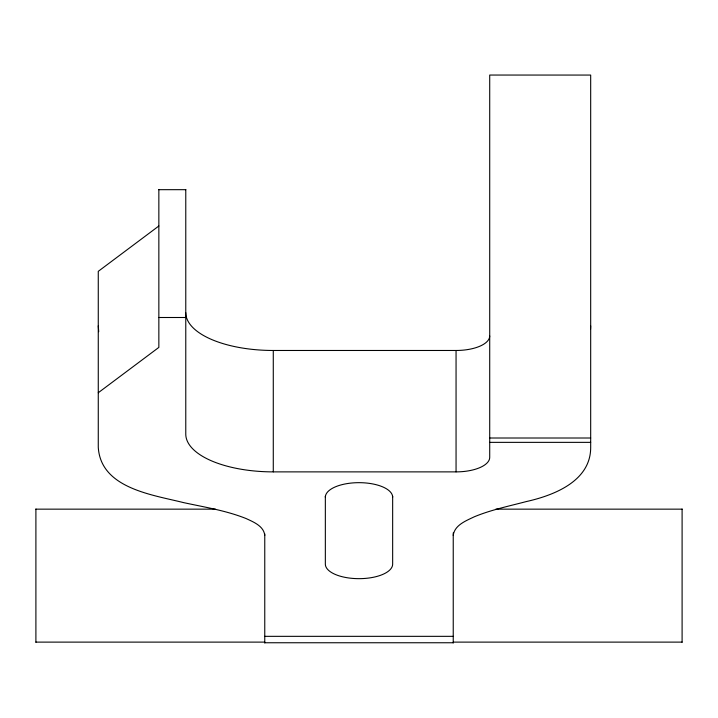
<?xml version="1.0" encoding="UTF-8"?>
<svg xmlns="http://www.w3.org/2000/svg" width="718" height="718" viewBox="0 0 718 718"><rect width="100%" height="100%" fill="white"/><g stroke="black" fill="none" stroke-linecap="round" stroke-linejoin="round"><path stroke-width="1.08" d="M590.681 325.855L590.555 329.293M453.237 535.386C454.539 525.064 466.117 520.738 474.302 516.789C490.995 509.87 508.775 506.181 526.177 501.595C553.847 495.429 590.896 481.15 590.681 447.26L590.681 75.067L489.712 75.049L489.712 457.339A33.656 14.548 0 0 1 456.056 471.879L273.28 471.879A87.506 37.812 0 0 1 185.774 434.067L185.774 189.489M158.849 225.999L98.267 271.341L98.267 447.26C100.762 488.276 152.198 494.729 183.332 502.555C204.397 507.15 225.973 510.507 246.086 518.54C253.481 521.995 263.811 526.07 264.762 535.386M98.267 392.746L158.849 347.404L158.849 189.489M158.849 189.678L185.774 189.678M158.849 317.5L185.774 317.5M185.774 312.662A87.506 37.812 0 0 0 273.28 350.474L456.056 350.474A33.656 14.548 0 0 0 489.712 335.934M489.712 438.007L590.681 438.007M489.712 442.36L590.681 442.36M35.9 509.152L215.4 509.152M495.869 509.152L682.1 509.152M264.762 636.336L453.237 636.336M35.9 642.116L264.762 642.116M453.237 642.116L682.1 642.116M264.762 642.754L453.237 642.754M98.716 331.689L98.267 325.855M682.1 508.999L682.1 642.278M456.056 350.474L456.056 471.879M453.237 532.927L453.237 642.951M392.656 496.174L392.656 564.124A33.656 14.548 0 0 1 359 578.663A33.656 14.548 0 0 1 325.344 564.124L325.344 496.174M273.28 350.474L273.28 471.879M264.762 533.851L264.762 642.951M35.9 508.999L35.9 642.278M325.344 497.215A33.656 14.548 0 0 1 359 482.667A33.656 14.548 0 0 1 392.656 497.215"/></g></svg>
